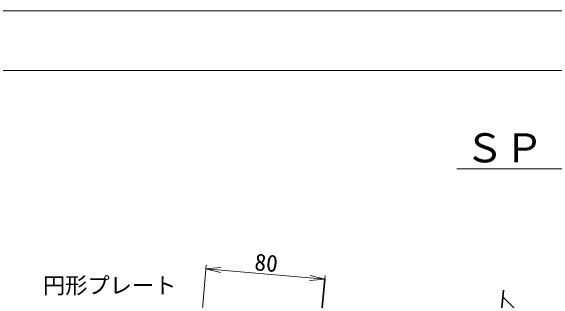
# Model space of a CAD drawing. Units: millimetres at full size, sheet at 1:2.5; details may follow other scales. Extents: x 9811 to 11491, y -1826 to -623.
# Drawn here: x 10047.2 to 10411.6, y -817 to -623.1 of the extents above; entities that cross this region are included whole.
import ezdxf
from ezdxf.enums import TextEntityAlignment as Align

# ---------------------------------------------------------------- set-up
doc = ezdxf.new("R2010")
doc.units = ezdxf.units.MM
doc.header["$LTSCALE"] = 2.5
for name, color, linetype, lineweight in [('1外形線', 7, 'Continuous', 35), ('2細い実線', 3, 'Continuous', 20), ('6寸法線', 4, 'Continuous', 13), ('7枠', 7, 'Continuous', 13), ('寸法線', 4, 'Continuous', 13), ('枠', 7, 'Continuous', 13)]:
    doc.layers.add(name, color=color, linetype=linetype, lineweight=lineweight)
doc.styles.add('ＭＳ ゴシック', font='')
doc.styles.get('ＭＳ ゴシック').set_extended_font_data('MS Gothic')

# ---------------------------------------------------------------- blocks, each defined once
blk = doc.blocks.new('open_arrow')
at = {"color": 0, "linetype": 'Continuous', "lineweight": -2}
blk.add_lwpolyline([(7.5, 1.25), (0, 0), (7.5, -1.25)], dxfattribs=at)

msp = doc.modelspace()

# ---------------------------------------------------------------- linework, layer by layer
at = {"layer": '1外形線'}
for p, q in [((10244.533, -953.547), (10257.708, -802.961)), ((10364.077, -964.002), (10377.527, -810.264))]:
    msp.add_line(p, q, dxfattribs=at)
at = {"layer": '2細い実線'}
msp.add_line((10408.971, -846.523), (10377.228, -814.78), dxfattribs=at)
at = {"layer": '6寸法線'}
msp.add_line((10346.351, -728.914), (10924.426, -729.01), dxfattribs=at)
at = {"layer": '7枠'}
for p, q in [((9811.256, -623.057), (11491.256, -623.057)), ((9851.256, -663.057), (11451.256, -663.057))]:
    msp.add_line(p, q, dxfattribs=at)
at = {"layer": '寸法線'}
for p, q in [((10169.638, -891.749), (10178.237, -793.458)), ((10178.015, -795.989), (10257.707, -802.96)), ((10249.33, -898.721), (10257.928, -800.43))]:
    msp.add_line(p, q, dxfattribs=at)

# ---------------------------------------------------------------- block references
at = {"layer": '寸法線', "xscale": 1.33, "yscale": 1.33}
for p, rotation in [((10178.015, -795.989), 355), ((10257.707, -802.96), 175)]:
    msp.add_blockref('open_arrow', p, dxfattribs=dict(at, rotation=rotation))

# ---------------------------------------------------------------- texts
at = {"layer": '寸法線', "style": 'ＭＳ ゴシック'}
msp.add_text('80', height=11.39, rotation=355, dxfattribs=at).set_placement((10218.524, -791.904), align=Align.MIDDLE_CENTER)
at = {"layer": '枠', "style": 'ＭＳ ゴシック'}
for s, height, p in [('ＳＰ ＳＯＩＬ ＮＡＩＬＳ 組み込み図（その2）', 19.5, (10351.56, -730.465)), ('円形プレート', 10.94, (10068.71, -815.842))]:
    msp.add_text(s, height=height, dxfattribs=at).set_placement(p, align=Align.BOTTOM_LEFT)

doc.saveas('drawing.dxf')
